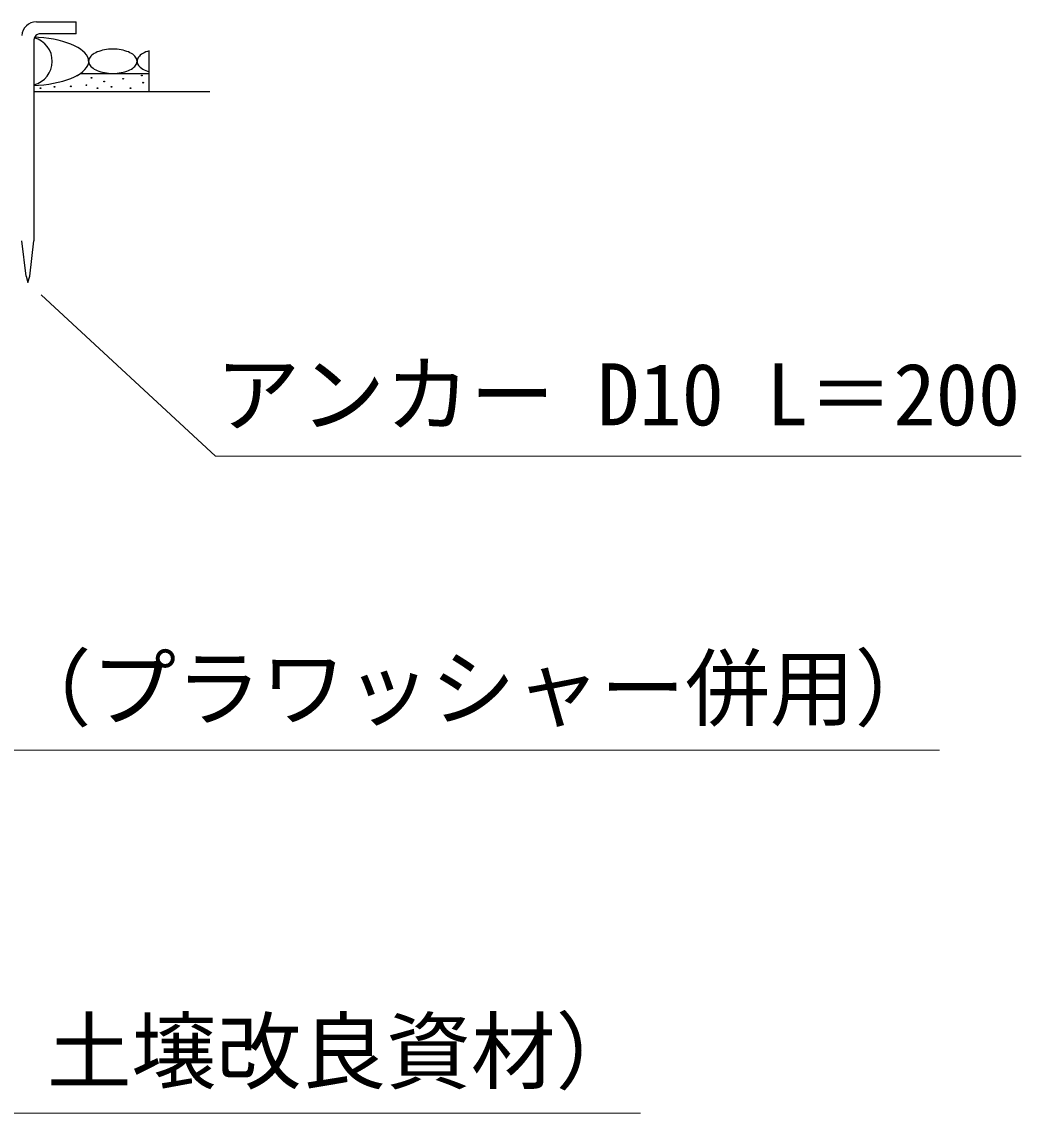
# Model space of a CAD drawing. Units: millimetres, scale not verified. Extents: x 200 to 8204, y 200 to 5825.
# Drawn here: x 3171 to 3996, y 2859 to 3759 of the extents above; entities that cross this region are included whole.
import ezdxf
from ezdxf.enums import TextEntityAlignment as Align

# ---------------------------------------------------------------- set-up
doc = ezdxf.new("R2010")
doc.units = ezdxf.units.MM
doc.header["$LTSCALE"] = 20
for name, color, linetype, lineweight in [('C-STR', 7, 'Continuous', 25), ('C-STR-DIM', 1, 'Continuous', 13), ('C-STR-HTXT', 1, 'Continuous', 13)]:
    doc.layers.add(name, color=color, linetype=linetype, lineweight=lineweight)
doc.styles.add('ＭＳ ゴシック', font='')
doc.styles.get('ＭＳ ゴシック').set_extended_font_data('MS Gothic')

msp = doc.modelspace()

# ---------------------------------------------------------------- linework, layer by layer
at = {"layer": 'C-STR'}
for p, q in [((3182.81, 3759.01), (3215.76, 3759.01)), ((3215.76, 3749.01), (3215.76, 3759.01)), ((3215.76, 3749.01), (3186.2, 3749.01)), ((3180.79, 3744.02), (3180.79, 3578.19)), ((3275.93, 3701.47), (3275.93, 3735.13)), ((3225.74, 3726.47), (3225.93, 3724.73)), ((3265.86, 3726.47), (3265.93, 3725.6)), ((3219.23, 3716.47), (3275.93, 3716.47)), ((3180.79, 3701.47), (3325.93, 3701.47)), ((3174.29, 3549.02), (3170.79, 3578.19)), ((3177.29, 3549.02), (3180.79, 3578.19)), ((3174.29, 3549.02), (3175.79, 3544.02)), ((3175.79, 3544.02), (3177.29, 3549.02))]:
    msp.add_line(p, q, dxfattribs=at)
for points in [[(3225.93, 3726.47), (3225.74, 3728.22), (3225.17, 3729.95), (3224.23, 3731.65), (3222.92, 3733.31), (3221.25, 3734.92), (3219.23, 3736.47), (3216.89, 3737.94), (3214.24, 3739.33), (3211.29, 3740.61), (3208.07, 3741.79), (3204.61, 3742.86), (3200.93, 3743.79), (3197.06, 3744.6), (3193.03, 3745.27), (3188.87, 3745.79), (3184.62, 3746.17), (3181.36, 3746.34)], [(3265.93, 3726.47), (3265.86, 3727.34), (3265.63, 3728.21), (3265.25, 3729.06), (3264.73, 3729.89), (3264.06, 3730.7), (3263.25, 3731.47), (3262.32, 3732.21), (3261.25, 3732.9), (3260.08, 3733.54), (3258.79, 3734.13), (3257.4, 3734.66), (3255.93, 3735.13), (3254.39, 3735.54), (3252.77, 3735.87), (3251.11, 3736.13), (3249.41, 3736.32), (3247.68, 3736.43), (3245.93, 3736.47), (3244.19, 3736.43), (3242.46, 3736.32), (3240.76, 3736.13), (3239.09, 3735.87), (3237.48, 3735.54), (3235.93, 3735.13), (3234.46, 3734.66), (3233.08, 3734.13), (3231.79, 3733.54), (3230.61, 3732.9), (3229.55, 3732.21), (3228.61, 3731.47), (3227.81, 3730.7), (3227.14, 3729.89), (3226.61, 3729.06), (3226.24, 3728.21), (3226.01, 3727.34), (3225.93, 3726.47), (3226.01, 3725.6), (3226.24, 3724.74), (3226.61, 3723.88), (3227.14, 3723.05), (3227.81, 3722.25), (3228.61, 3721.47), (3229.55, 3720.74), (3230.61, 3720.04), (3231.79, 3719.4), (3233.08, 3718.81), (3234.46, 3718.28), (3235.93, 3717.81), (3237.48, 3717.41), (3239.09, 3717.08), (3240.76, 3716.81), (3242.46, 3716.62), (3244.19, 3716.51), (3245.93, 3716.47), (3247.68, 3716.51), (3249.41, 3716.62), (3251.11, 3716.81), (3252.77, 3717.08), (3254.39, 3717.41), (3255.93, 3717.81), (3257.4, 3718.28), (3258.79, 3718.81), (3260.08, 3719.4), (3261.25, 3720.04), (3262.32, 3720.74), (3263.25, 3721.47), (3264.06, 3722.25), (3264.73, 3723.05), (3265.25, 3723.88), (3265.63, 3724.74), (3265.86, 3725.6)], [(3275.93, 3735.13), (3274.46, 3734.66), (3273.08, 3734.13), (3271.79, 3733.54), (3270.61, 3732.9), (3269.55, 3732.21), (3268.61, 3731.47), (3267.81, 3730.7), (3267.14, 3729.89), (3266.61, 3729.06), (3266.24, 3728.21), (3266.01, 3727.34), (3265.93, 3726.47), (3266.01, 3725.6), (3266.24, 3724.74), (3266.61, 3723.88), (3267.14, 3723.05), (3267.81, 3722.25), (3268.61, 3721.47), (3269.55, 3720.74), (3270.61, 3720.04), (3271.79, 3719.4), (3273.08, 3718.81), (3274.46, 3718.28), (3275.93, 3717.81)], [(3180.79, 3706.57), (3184.62, 3706.78), (3188.87, 3707.15), (3193.03, 3707.68), (3197.06, 3708.35), (3200.93, 3709.15), (3204.61, 3710.09), (3208.07, 3711.15), (3211.29, 3712.33), (3214.24, 3713.62), (3216.89, 3715), (3219.23, 3716.47), (3221.25, 3718.02), (3222.92, 3719.63), (3224.23, 3721.3), (3225.17, 3723), (3225.74, 3724.73)]]:
    msp.add_lwpolyline(points, dxfattribs=at)
for centre in [(3216.67, 3714.66), (3228.31, 3712.84), (3238.81, 3709.81), (3254.42, 3712.06), (3269.92, 3714.66), (3186.21, 3704.23), (3197.77, 3705.37), (3211.3, 3705.77), (3224.07, 3706.75), (3233.24, 3704.23), (3244.8, 3705.37), (3260.57, 3704.23), (3270.88, 3708.8)]:
    msp.add_circle(centre, 0.3, dxfattribs=at)
for centre, radius, start, end in [((3182.97, 3746.8), 12.21, 90.73691, 175.76587), ((3185.79, 3744.02), 5, 85.32404, 180), ((3175.93, 3726.47), 20, 284.05714, 74.9885)]:
    msp.add_arc(centre, radius, start, end, dxfattribs=at)
at = {"layer": 'C-STR-HTXT'}
for p, q in [((3330.66, 3400.63), (3186.84, 3533.72)), ((3330.66, 3400.63), (3995.66, 3400.63)), ((2948.2, 3158.13), (3928.2, 3158.13)), ((2561.4, 2858.55), (3681.4, 2858.55))]:
    msp.add_line(p, q, dxfattribs=at)

# ---------------------------------------------------------------- texts
at = {"layer": 'C-STR-DIM', "color": 7, "style": 'ＭＳ ゴシック'}
for s, p in [('アンカー D10 L＝200', (3330.66, 3410.63)), ('止め釘（プラワッシャー併用）', (2948.2, 3168.13)), ('薄綿（種子・肥料・土壌改良資材）', (2561.4, 2868.55))]:
    msp.add_text(s, height=51.32, dxfattribs=at).set_placement(p, align=Align.BOTTOM_LEFT)

doc.saveas('drawing.dxf')
